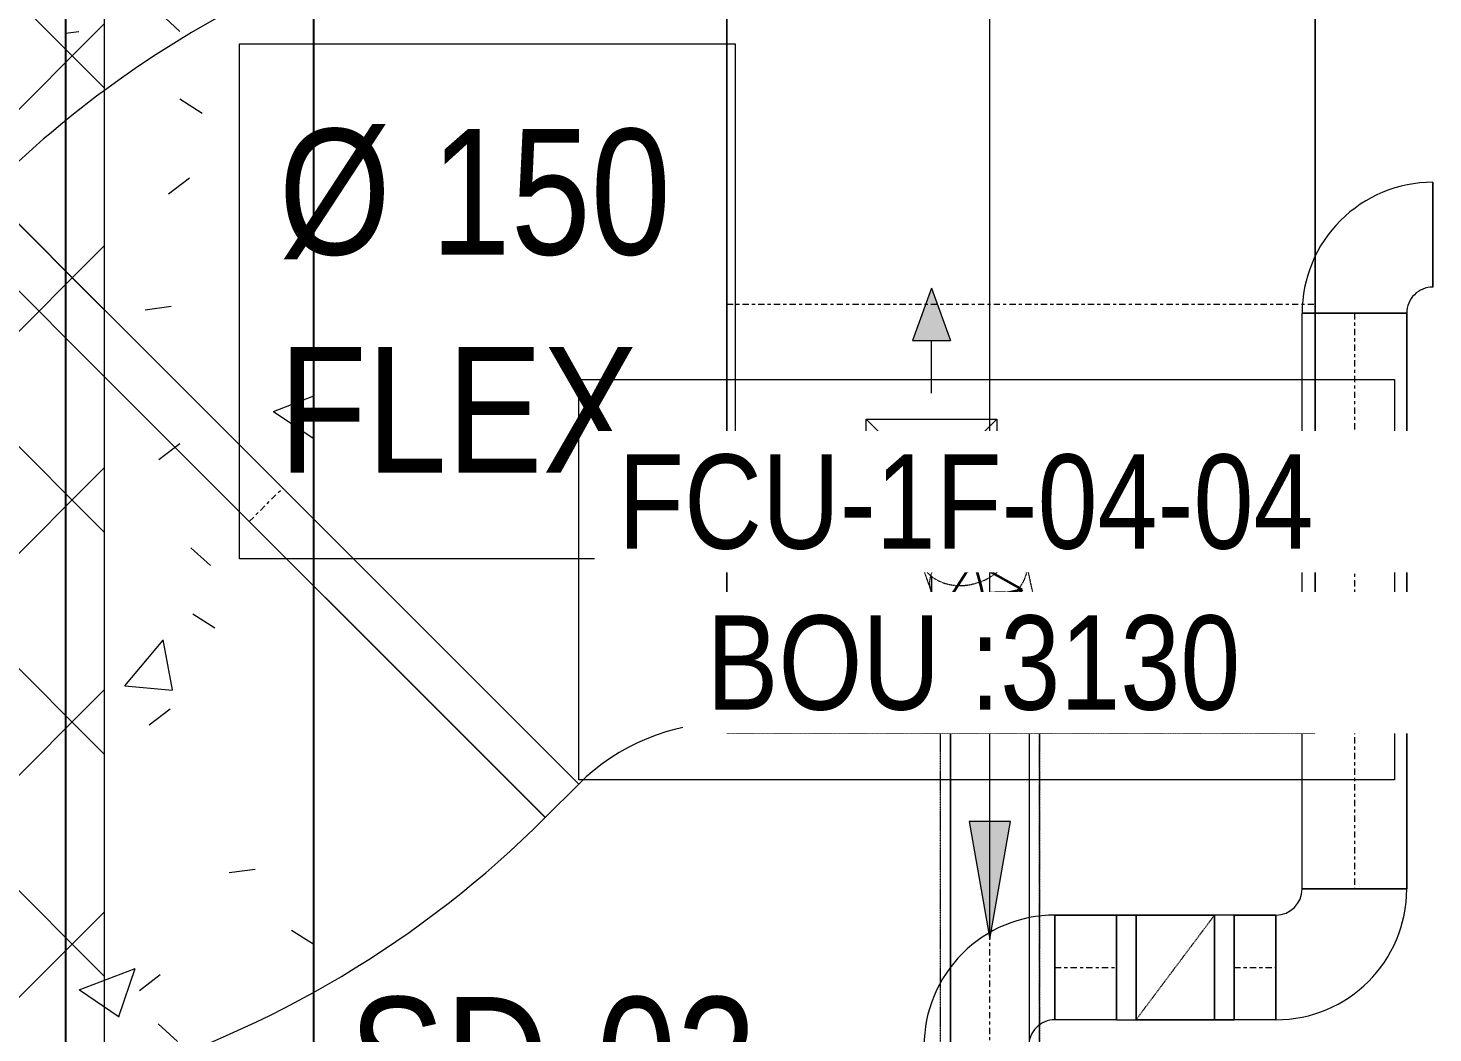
# Model space of a CAD drawing. Header units: inches. Extents: x -83664 to 20107, y -47222 to 19398.
# Drawn here: x -27444 to -24759, y -21962 to -20042 of the extents above; entities that cross this region are included whole.
import ezdxf

# ---------------------------------------------------------------- set-up
doc = ezdxf.new("R2010")
doc.units = ezdxf.units.IN
doc.header["$MEASUREMENT"] = 0
for name, pattern in [('Center', [29.999999, 12, -6, 6, -6]), ('Hidden 0_50', [1.0584, 0.5292, -0.5292]), ('Hidden 1_5', [2.2, 1.5, -0.7])]:
    doc.linetypes.add(name, pattern=pattern)
for name, color, linetype, lineweight, true_color in [('A-DETL', 7, 'Continuous', 18, 0x00a600), ('M-HVAC-DUCT', 7, 'Continuous', 9, 0xffe97f), ('M-HVAC-DUCT-PATT', 7, 'Continuous', 35, 0x007f00)]:
    doc.layers.add(name, color=color, linetype=linetype, lineweight=lineweight, true_color=true_color)
for name, color, linetype, lineweight in [('A-DETL-GENF', 7, 'Continuous', 9), ('A-WALL', 7, 'Continuous', 9), ('A-WALL-PATT', 7, 'Continuous', 25), ('G-ANNO-TEXT', 7, 'Continuous', 9), ('M-EQPM-IDEN', 7, 'Continuous', 9), ('M-HVAC-CDFF', 7, 'Continuous', 9), ('M-HVAC-DUCT-ANNO', 7, 'Continuous', 9), ('M-HVAC-DUCT-CNTR', 7, 'Center', 9), ('M-HVAC-DUCT-IDEN', 7, 'Continuous', 18)]:
    doc.layers.add(name, color=color, linetype=linetype, lineweight=lineweight)
doc.styles.add('Arial Narrow_1', font='ARIALN.TTF', dxfattribs={"height": 1.406642})
doc.styles.add('Arial Narrow_21', font='ARIALN.TTF', dxfattribs={"height": 240})

# ---------------------------------------------------------------- blocks, each defined once
blk = doc.blocks.new('GCE-AT-Supply Air Rectangular Diffuser - 150x150-6788647-FIRST FLOOR AC CONDITIONING LAYOUT - PART A')
at = {"layer": 'A-DETL-GENF', "true_color": 0xff7f00}
for points in [[(36.4, 275), (0, 375), (-36.4, 275)], [(-275, -36.4), (-275, 36.4), (-375, 0), (-317.9, -20.8)], [(275, -36.4), (375, 0), (275, 36.4)], [(0, -375), (36.4, -275), (-36.4, -275)]]:
    blk.add_hatch(color=30, dxfattribs=at).paths.add_polyline_path(points)
at = {"layer": 'A-DETL-GENF', "color": 30, "true_color": 0xff7f00}
for p, q in [((0, 375), (-36.4, 275)), ((0, 375), (36.4, 275)), ((-36.4, 275), (36.4, 275)), ((0, 175), (0, 275)), ((-125, -125), (125, 125)), ((-125, 125), (125, -125)), ((-125, -125), (-125, 125)), ((-125, 125), (125, 125)), ((125, 125), (125, -125)), ((-375, 0), (-275, 36.4)), ((-275, -36.4), (-275, 36.4)), ((275, 36.4), (275, -36.4)), ((375, 0), (275, 36.4)), ((175, 0), (275, 0)), ((-375, 0), (-275, -36.4)), ((-175, 0), (-275, 0)), ((375, 0), (275, -36.4)), ((125, -125), (-125, -125)), ((0, -175), (0, -275)), ((36.4, -275), (-36.4, -275)), ((0, -375), (-36.4, -275)), ((0, -375), (36.4, -275))]:
    blk.add_line(p, q, dxfattribs=at)
blk = doc.blocks.new('M_Rec to Rnd Transition - Angle - 60 Degree-7692140-FIRST FLOOR AC CONDITIONING LAYOUT - PART A')
at = {"layer": 'M-HVAC-DUCT', "color": 30, "true_color": 0xff7f00}
for p, q in [((0, 75), (43.3, 75)), ((43.3, 75), (0, 75)), ((0, 75), (0, -75)), ((0, -75), (0, 75)), ((43.3, 0), (43.3, 75)), ((43.3, 0), (43.3, 75)), ((43.3, -75), (43.3, 0)), ((43.3, -75), (43.3, 0)), ((0, -75), (43.3, -75)), ((43.3, -75), (0, -75))]:
    blk.add_line(p, q, dxfattribs=at)
blk = doc.blocks.new('M_Rectangular to Round Transition - Angle - 45 Degree-V74-FIRST FLOOR AC CONDITIONING LAYOUT - PART A')
at = {"layer": 'M-HVAC-DUCT', "color": 30, "true_color": 0xff7f00}
for p, q in [((126024.2, 86772.7), (125949.2, 86772.7)), ((125949.2, 86772.7), (125949.2, 86697.7)), ((125949.2, 86772.7), (126099.2, 86772.7)), ((125949.2, 86622.7), (125949.2, 86772.7)), ((126099.2, 86772.7), (126024.2, 86772.7)), ((126099.2, 86697.7), (126099.2, 86772.7)), ((126099.2, 86772.7), (126099.2, 86622.7)), ((125949.2, 86697.7), (125949.2, 86622.7)), ((126099.2, 86622.7), (126099.2, 86697.7)), ((125949.2, 86622.7), (126024.2, 86622.7)), ((126099.2, 86622.7), (125949.2, 86622.7)), ((126024.2, 86622.7), (126099.2, 86622.7))]:
    blk.add_line(p, q, dxfattribs=at)
for start, end in [(90, 180), (0, 90), (180, 270), (270, 0)]:
    blk.add_arc((126024.2, 86697.7), 75, start, end, dxfattribs=at)
blk = doc.blocks.new('M_Rec Elbow - Radius - 0_75W-V161-FIRST FLOOR AC CONDITIONING LAYOUT - PART A')
at = {"layer": 'M-HVAC-DUCT', "color": 30, "true_color": 0xff7f00}
for p, q in [((-214.2, 917.2), (75, 627.9)), ((75, 627.9), (-214.2, 917.2)), ((-497.1, 800), (-497.1, -800)), ((-497.1, -800), (-497.1, 800)), ((75, 627.9), (917.2, -214.2)), ((917.2, -214.2), (75, 627.9))]:
    blk.add_line(p, q, dxfattribs=at)
for radius, start, end in [(400, 270, 315), (400, 270, 315), (2000, 286.6311, 315), (2000, 286.6311, 315), (2000, 270, 286.6311), (2000, 270, 286.6311)]:
    blk.add_arc((-497.1, 1200), radius, start, end, dxfattribs=at)
blk = doc.blocks.new('M_Rec Elbow - Radius - 0_75W-V173-FIRST FLOOR AC CONDITIONING LAYOUT - PART A')
at = {"layer": 'M-HVAC-DUCT', "color": 30, "true_color": 0xff7f00}
for p, q in [((-214.2, 917.2), (691.9, 11.1)), ((691.9, 11.1), (-214.2, 917.2)), ((-497.1, 800), (-497.1, -800)), ((-497.1, -800), (-497.1, 800)), ((691.9, 11.1), (917.2, -214.2)), ((917.2, -214.2), (691.9, 11.1))]:
    blk.add_line(p, q, dxfattribs=at)
for radius, start, end in [(400, 270, 315), (400, 270, 315), (2000, 306.4873, 315), (2000, 306.4873, 315), (2000, 270, 306.4873), (2000, 270, 306.4873)]:
    blk.add_arc((-497.1, 1200), radius, start, end, dxfattribs=at)
blk = doc.blocks.new('M_Rec Elbow - Radius - 0_75W-V186-FIRST FLOOR AC CONDITIONING LAYOUT - PART A')
at = {"layer": 'M-HVAC-DUCT', "color": 6, "true_color": 0xff00ff}
for p, q in [((-100, 150), (100, 150)), ((100, 150), (-100, 150)), ((-150, 100), (-150, -100)), ((-150, -100), (-150, 100))]:
    blk.add_line(p, q, dxfattribs=at)
for radius in [50, 50, 250, 250]:
    blk.add_arc((-150, 150), radius, 270, 0, dxfattribs=at)
blk = doc.blocks.new('M_Rec Elbow - Radius - 0_75W-V187-FIRST FLOOR AC CONDITIONING LAYOUT - PART A')
at = {"layer": 'M-HVAC-DUCT', "color": 6, "true_color": 0xff00ff}
for p, q in [((126092.7, 76635.2), (126092.7, 76435.2)), ((126092.7, 76435.2), (126092.7, 76635.2)), ((126130.2, 76635.2), (126092.7, 76635.2)), ((126092.7, 76635.2), (126280.2, 76635.2)), ((126130.2, 76635.2), (126280.2, 76635.2)), ((126130.2, 76435.2), (126130.2, 76635.2)), ((126280.2, 76435.2), (126280.2, 76635.2)), ((126280.2, 76635.2), (126280.2, 76435.2)), ((126092.7, 76435.2), (126130.2, 76435.2)), ((126092.7, 76435.2), (126280.2, 76435.2)), ((126280.2, 76435.2), (126130.2, 76435.2))]:
    blk.add_line(p, q, dxfattribs=at)
blk = doc.blocks.new('M_Rec Elbow - Radius - 0_75W-V188-FIRST FLOOR AC CONDITIONING LAYOUT - PART A')
at = {"layer": 'M-HVAC-DUCT', "color": 6, "true_color": 0xff00ff}
for p, q in [((126280.2, 76635.2), (126130.2, 76635.2)), ((126130.2, 76635.2), (126130.2, 76435.2)), ((126317.7, 76635.2), (126130.2, 76635.2)), ((126280.2, 76635.2), (126280.2, 76435.2)), ((126280.2, 76435.2), (126280.2, 76635.2)), ((126317.7, 76635.2), (126280.2, 76635.2)), ((126317.7, 76435.2), (126317.7, 76635.2)), ((126317.7, 76635.2), (126317.7, 76435.2)), ((126130.2, 76435.2), (126280.2, 76435.2)), ((126317.7, 76435.2), (126130.2, 76435.2)), ((126280.2, 76435.2), (126317.7, 76435.2))]:
    blk.add_line(p, q, dxfattribs=at)
blk = doc.blocks.new('TEMW-SMBZ-HO-BM-HVAC-00002_rvt-1-FIRST FLOOR AC CONDITIONING LAYOUT - PART A')
at = {"layer": 'M-HVAC-DUCT', "color": 30, "linetype": 'Hidden 0_50', "true_color": 0xff7f00}
for p, q in [((125348.3, 76982.7), (125348.3, 78622.7)), ((125348.3, 78622.7), (125348.3, 76982.7)), ((126472.7, 76982.7), (126472.7, 78622.7)), ((126472.7, 78622.7), (126472.7, 76982.7)), ((125739.4, 77552.7), (125644.4, 77552.7)), ((125644.4, 77552.7), (125644.4, 77457.7)), ((125644.4, 77362.7), (125644.4, 77552.7)), ((125644.4, 77552.7), (125834.4, 77552.7)), ((125834.4, 77552.7), (125739.4, 77552.7)), ((125834.4, 77457.7), (125834.4, 77552.7)), ((125834.4, 77552.7), (125834.4, 77362.7)), ((125817.8, 77512.1), (125811.6, 77519.4)), ((125837.9, 77485.4), (125821.7, 77507.2)), ((125864.5, 77443), (125842, 77479.3)), ((125644.4, 77457.7), (125644.4, 77362.7)), ((125834.4, 77362.7), (125834.4, 77457.7)), ((125893.2, 77385.4), (125868.2, 77436.4)), ((125667.1, 77396), (125673.2, 77388.8)), ((125669.4, 77393.7), (125685, 77372.6)), ((125644.4, 77362.7), (125739.4, 77362.7)), ((125834.4, 77362.7), (125644.4, 77362.7)), ((125680.9, 77378.6), (125702.1, 77344.5)), ((125739.4, 77362.7), (125834.4, 77362.7)), ((125919.5, 77312.3), (125896, 77378.7)), ((125698.4, 77351.2), (125720.9, 77305.1)), ((125718.1, 77311.7), (125738.2, 77255.2)), ((125938.7, 77225.3), (125921, 77307.1)), ((125736.7, 77260.4), (125751, 77194.3)), ((125946, 77148.3), (125939, 77223.3)), ((125750.7, 77196.3), (125756, 77139.3)), ((125946, 77123.8), (125946, 77148.1)), ((125756, 77139.4), (125756, 77123.8)), ((125756, 77123.8), (125946, 77123.8)), ((125756, 77123.8), (125946, 77123.8)), ((125756, 77080.5), (125756, 77123.8)), ((125756, 77123.8), (125756, 77080.5)), ((125851, 77123.8), (125756, 77123.8)), ((125851, 77123.8), (125756, 77123.8)), ((125946, 77123.8), (125851, 77123.8)), ((125946, 77123.8), (125851, 77123.8)), ((125946, 77080.5), (125946, 77123.8)), ((125946, 77123.8), (125946, 77080.5)), ((125946, 77080.5), (125756, 77080.5)), ((125756, 77080.5), (125946, 77080.5)), ((125756, 77080.5), (125756, 76288)), ((125756, 77080.5), (125756, 76288)), ((125946, 77080.5), (125756, 77080.5)), ((125756, 77080.5), (125946, 77080.5)), ((125946, 76288), (125946, 77080.5)), ((125946, 77080.5), (125946, 76288)), ((125348.3, 76982.7), (126472.7, 76982.7)), ((126472.7, 76982.7), (125348.3, 76982.7))]:
    blk.add_line(p, q, dxfattribs=at)
at = {"layer": 'M-HVAC-DUCT', "color": 30, "true_color": 0xff7f00}
for p, q in [((125348.3, 78602.7), (125348.3, 77002.7)), ((125348.3, 77002.7), (125348.3, 78602.7)), ((126472.7, 78602.7), (126472.7, 77002.7)), ((126472.7, 77002.7), (126472.7, 78602.7)), ((123934.1, 78016.9), (124159.4, 77791.6)), ((124159.4, 77791.6), (123934.1, 78016.9)), ((123870.1, 77953), (124159.4, 77663.7)), ((124159.4, 77663.7), (123870.1, 77953)), ((124159.4, 77791.6), (125065.4, 76885.5)), ((125065.4, 76885.5), (124159.4, 77791.6)), ((124159.4, 77663.7), (125001.5, 76821.6)), ((125001.5, 76821.6), (124159.4, 77663.7)), ((125776, 77080.5), (125926, 77080.5)), ((125926, 77080.5), (125776, 77080.5)), ((125776, 76288), (125776, 77080.5)), ((125776, 77080.5), (125776, 76288)), ((125926, 77080.5), (125926, 76288)), ((125926, 77080.5), (125926, 76288)), ((126472.7, 77002.7), (125348.3, 77002.7)), ((126472.7, 77002.7), (125348.3, 77002.7)), ((125065.4, 76885.5), (125001.5, 76821.6)), ((125065.4, 76885.5), (125001.5, 76821.6))]:
    blk.add_line(p, q, dxfattribs=at)
at = {"layer": 'M-HVAC-DUCT', "color": 6, "true_color": 0xff00ff}
for p, q in [((126647.5, 77785.2), (126447.5, 77785.2)), ((126447.5, 77785.2), (126647.5, 77785.2)), ((126447.5, 76685.2), (126447.5, 77785.2)), ((126447.5, 76685.2), (126447.5, 77785.2)), ((126647.5, 77785.2), (126647.5, 76685.2)), ((126647.5, 76685.2), (126647.5, 77785.2)), ((126647.5, 76685.2), (126447.5, 76685.2)), ((126447.5, 76685.2), (126647.5, 76685.2)), ((125975.2, 76635.2), (125975.2, 76435.2)), ((125975.2, 76435.2), (125975.2, 76635.2)), ((125975.2, 76635.2), (126092.7, 76635.2)), ((126092.7, 76635.2), (125975.2, 76635.2)), ((126092.7, 76635.2), (126092.7, 76435.2)), ((126092.7, 76435.2), (126092.7, 76635.2)), ((126317.7, 76635.2), (126317.7, 76435.2)), ((126317.7, 76435.2), (126317.7, 76635.2)), ((126317.7, 76635.2), (126397.5, 76635.2)), ((126397.5, 76635.2), (126317.7, 76635.2)), ((126397.5, 76635.2), (126397.5, 76435.2)), ((126397.5, 76435.2), (126397.5, 76635.2)), ((126092.7, 76435.2), (125975.2, 76435.2)), ((126092.7, 76435.2), (125975.2, 76435.2)), ((126397.5, 76435.2), (126317.7, 76435.2)), ((126397.5, 76435.2), (126317.7, 76435.2))]:
    blk.add_line(p, q, dxfattribs=at)
at = {"layer": 'M-HVAC-DUCT', "color": 30, "linetype": 'Hidden 0_50', "true_color": 0xff7f00}
for start, end in [(13.0564, 193.0564), (90, 180), (0, 90), (193.0564, 13.0564), (180, 270), (270, 0)]:
    blk.add_arc((125739.4, 77457.7), 95, start, end, dxfattribs=at)
for points in [[(125831.9, 77479.1), (125830, 77487.2), (125824.1, 77502.9), (125809.6, 77523.3), (125790.2, 77539.2), (125767.4, 77549.6), (125742.6, 77553.7), (125717.6, 77551.3), (125694.2, 77542.5), (125673.7, 77527.9), (125657.8, 77508.5), (125647.4, 77485.7), (125643.3, 77460.9), (125644.9, 77444.3), (125646.8, 77436.2)], [(125837.7, 77472.3), (125835.9, 77480.3), (125830.2, 77495.8), (125815.8, 77515.9), (125796.7, 77531.6), (125774, 77541.8), (125749.5, 77545.7), (125724.6, 77543.1), (125701.2, 77534.2), (125680.8, 77519.7), (125664.8, 77500.3), (125654.3, 77477.6), (125650, 77453.1), (125651.5, 77436.6), (125653.3, 77428.6)], [(125853.2, 77451.6), (125851.5, 77459.3), (125846.1, 77474.4), (125832.3, 77493.8), (125813.6, 77508.8), (125791.4, 77518.4), (125767.2, 77521.9), (125742.5, 77519.1), (125719.2, 77510.1), (125698.7, 77495.6), (125682.5, 77476.5), (125671.7, 77454.2), (125667, 77430.2), (125668.2, 77414.2), (125669.8, 77406.4)], [(125646.8, 77436.2), (125648.7, 77428.1), (125654.6, 77412.5), (125669.1, 77392.1), (125688.5, 77376.1), (125711.3, 77365.7), (125736.1, 77361.6), (125761.1, 77364.1), (125784.5, 77372.9), (125805, 77387.5), (125820.9, 77406.8), (125831.3, 77429.7), (125835.4, 77454.4), (125833.8, 77471.1), (125831.9, 77479.1)], [(125653.3, 77428.6), (125655.1, 77420.6), (125660.9, 77405.1), (125675.2, 77384.9), (125694.4, 77369.3), (125717, 77359.1), (125741.6, 77355.2), (125766.5, 77357.7), (125789.9, 77366.6), (125810.3, 77381.2), (125826.3, 77400.5), (125836.8, 77423.2), (125841, 77447.8), (125839.5, 77464.3), (125837.7, 77472.3)], [(125874.8, 77416.7), (125873.3, 77424.1), (125868.4, 77438.3), (125855.3, 77456.7), (125837.2, 77470.8), (125815.5, 77479.6), (125791.5, 77482.5), (125767, 77479.5), (125743.7, 77470.5), (125723, 77456.4), (125706.4, 77438), (125695.1, 77416.5), (125689.7, 77393.6), (125690.4, 77378.3), (125691.8, 77370.9)], [(125669.8, 77406.4), (125671.5, 77398.6), (125676.8, 77383.6), (125690.7, 77364.2), (125709.3, 77349.2), (125731.6, 77339.6), (125755.8, 77336.1), (125780.5, 77338.9), (125803.8, 77347.9), (125824.3, 77362.4), (125840.5, 77381.5), (125851.3, 77403.7), (125856, 77427.7), (125854.8, 77443.8), (125853.2, 77451.6)], [(125691.8, 77370.9), (125693.2, 77363.5), (125698.1, 77349.2), (125711.3, 77330.9), (125729.4, 77316.8), (125751.1, 77308), (125775, 77305), (125799.5, 77308.1), (125822.9, 77317), (125843.6, 77331.2), (125860.2, 77349.6), (125871.5, 77371), (125876.9, 77394), (125876.2, 77409.3), (125874.8, 77416.7)], [(125898.8, 77367.5), (125897.8, 77374.2), (125893.5, 77387.2), (125881.2, 77403.8), (125863.8, 77416.4), (125842.6, 77424.2), (125818.9, 77426.6), (125794.5, 77423.4), (125770.9, 77414.9), (125749.7, 77401.7), (125732.5, 77384.6), (125720.4, 77364.8), (125714.1, 77343.7), (125714.2, 77329.7), (125715.3, 77323)], [(125715.3, 77323), (125716.4, 77316.2), (125720.6, 77303.3), (125732.9, 77286.7), (125750.3, 77274.1), (125771.5, 77266.3), (125795.2, 77263.9), (125819.6, 77267.1), (125843.2, 77275.5), (125864.4, 77288.8), (125881.6, 77305.9), (125893.8, 77325.6), (125900, 77346.7), (125899.9, 77360.7), (125898.8, 77367.5)], [(125921.7, 77303.1), (125921, 77308.7), (125917.6, 77319.3), (125906.4, 77332.8), (125889.9, 77343), (125869.2, 77349.2), (125845.8, 77350.9), (125821.2, 77348), (125797.2, 77340.7), (125775.3, 77329.6), (125757.1, 77315.3), (125743.7, 77298.9), (125736.2, 77281.5), (125735.4, 77270), (125736, 77264.4)], [(125736, 77264.4), (125736.7, 77258.8), (125740.2, 77248.2), (125751.4, 77234.7), (125767.9, 77224.5), (125788.5, 77218.4), (125811.9, 77216.7), (125836.5, 77219.5), (125860.5, 77226.8), (125882.4, 77237.9), (125900.6, 77252.2), (125914, 77268.6), (125921.5, 77286.1), (125922.3, 77297.6), (125921.7, 77303.1)], [(125939, 77222.8), (125938.8, 77226.3), (125936.2, 77233), (125926, 77241.6), (125910.4, 77247.9), (125890.2, 77251.7), (125867, 77252.6), (125842.2, 77250.6), (125817.7, 77245.8), (125794.9, 77238.6), (125775.6, 77229.4), (125761, 77218.9), (125752.1, 77207.7), (125750.4, 77200.4), (125750.6, 77196.8)], [(125750.6, 77196.8), (125750.8, 77193.3), (125753.5, 77186.6), (125763.6, 77178), (125779.3, 77171.7), (125799.4, 77167.9), (125822.7, 77167), (125847.4, 77169), (125872, 77173.8), (125894.7, 77181), (125914, 77190.2), (125928.6, 77200.7), (125937.5, 77211.9), (125939.2, 77219.2), (125939, 77222.8)], [(125946, 77148.1), (125946, 77149.3), (125943.8, 77151.5), (125934.2, 77154.2), (125918.9, 77156.3), (125899, 77157.4), (125875.9, 77157.7), (125851, 77157), (125826.1, 77155.4), (125803, 77153), (125783.1, 77150), (125767.8, 77146.6), (125758.2, 77142.9), (125756, 77140.6), (125756, 77139.4)], [(125756, 77139.4), (125756, 77138.3), (125758.2, 77136.1), (125767.8, 77133.3), (125783.1, 77131.3), (125803, 77130.1), (125826.1, 77129.9), (125851, 77130.5), (125875.9, 77132.1), (125899, 77134.5), (125918.9, 77137.5), (125934.2, 77141), (125943.8, 77144.6), (125946, 77147), (125946, 77148.1)]]:
    blk.add_open_spline(points, degree=3, dxfattribs=at)
at = {"layer": 'M-HVAC-DUCT-ANNO', "color": 6, "linetype": 'Hidden 1_5', "true_color": 0xff00ff}
for p, q in [((126130.2, 76635.2), (126130.2, 76435.2)), ((126280.2, 76635.2), (126130.2, 76635.2)), ((126280.2, 76635.2), (126130.2, 76435.2)), ((126280.2, 76435.2), (126280.2, 76635.2)), ((126130.2, 76435.2), (126280.2, 76435.2))]:
    blk.add_line(p, q, dxfattribs=at)
at = {"layer": 'M-HVAC-DUCT-CNTR', "color": 30, "true_color": 0xff7f00}
for p, q in [((125348.3, 77802.7), (126472.7, 77802.7)), ((124435.8, 77387.3), (124499.7, 77451.2)), ((125851, 76288), (125851, 77080.5))]:
    blk.add_line(p, q, dxfattribs=at)
at = {"layer": 'M-HVAC-DUCT-CNTR', "color": 6, "true_color": 0xff00ff}
for p, q in [((126547.5, 77785.2), (126547.5, 76685.2)), ((125975.2, 76535.2), (126092.7, 76535.2)), ((126317.7, 76535.2), (126397.5, 76535.2))]:
    blk.add_line(p, q, dxfattribs=at)
at = {"layer": 'M-HVAC-DUCT-CNTR', "color": 30, "linetype": 'Continuous', "lineweight": 35, "true_color": 0xff7f00}
blk.add_open_spline([(125851, 77123.8), (125851, 77338.2), (125739.4, 77457.7), (125739.4, 77457.7)], degree=3, dxfattribs=at)
at = {"layer": 'M-HVAC-DUCT-PATT', "color": 30, "true_color": 0xff7f00}
for p, q in [((125739.4, 77382.7), (125739.4, 77532.7)), ((125739.4, 77532.7), (125786.1, 77412.1)), ((125733.9, 77325.3), (125760.1, 77396.5)), ((125739.4, 77382.7), (125760.1, 77396.5)), ((125760.1, 77396.5), (125786.1, 77412.1)), ((125870.5, 77387.3), (125786.1, 77412.1)), ((125733.9, 77325.3), (125870.5, 77387.3)), ((125733.9, 77325.3), (125870.5, 77387.3)), ((125870.5, 77387.3), (125835.9, 77300.6)), ((125733.9, 77325.3), (125807, 77291.4)), ((125765.5, 77227.5), (125807, 77291.4)), ((125807, 77291.4), (125835.9, 77300.6)), ((125912.5, 77257.3), (125835.9, 77300.6)), ((125765.5, 77227.5), (125912.5, 77257.3)), ((125765.5, 77227.5), (125912.5, 77257.3)), ((125912.5, 77257.3), (125859.9, 77182.4)), ((125765.5, 77227.5), (125829.7, 77179.8)), ((125776, 77123.8), (125829.7, 77179.8)), ((125829.7, 77179.8), (125859.9, 77182.4)), ((125926, 77123.8), (125859.9, 77182.4)), ((125776, 77123.8), (125926, 77123.8)), ((125776, 77123.8), (125926, 77123.8))]:
    blk.add_line(p, q, dxfattribs=at)
at = {"layer": 'M-HVAC-CDFF', "color": 6, "linetype": 'Hidden 0_50', "lineweight": 9, "true_color": 0xff00ff}
blk.add_blockref('GCE-AT-Supply Air Rectangular Diffuser - 150x150-6788647-FIRST FLOOR AC CONDITIONING LAYOUT - PART A', (125739.4, 77457.7), dxfattribs=at)
at = {"layer": 'M-HVAC-DUCT', "color": 6, "linetype": 'Hidden 0_50', "lineweight": 9, "true_color": 0xff00ff}
for name, p, rotation in [('M_Rec Elbow - Radius - 0_75W-V173-FIRST FLOOR AC CONDITIONING LAYOUT - PART A', (124851.2, 77802.7), 180), ('M_Rec Elbow - Radius - 0_75W-V186-FIRST FLOOR AC CONDITIONING LAYOUT - PART A', (126547.5, 77935.2), 180), ('M_Rec to Rnd Transition - Angle - 60 Degree-7692140-FIRST FLOOR AC CONDITIONING LAYOUT - PART A', (125851, 77080.5), 90), ('M_Rec Elbow - Radius - 0_75W-V186-FIRST FLOOR AC CONDITIONING LAYOUT - PART A', (125825.2, 76535.2), 180)]:
    blk.add_blockref(name, p, dxfattribs=dict(at, rotation=rotation))
for name, p in [('M_Rec Elbow - Radius - 0_75W-V161-FIRST FLOOR AC CONDITIONING LAYOUT - PART A', (124084.4, 77035.8)), ('M_Rectangular to Round Transition - Angle - 45 Degree-V74-FIRST FLOOR AC CONDITIONING LAYOUT - PART A', (-284.8, -9240)), ('M_Rec Elbow - Radius - 0_75W-V186-FIRST FLOOR AC CONDITIONING LAYOUT - PART A', (126547.5, 76535.2)), ('M_Rec Elbow - Radius - 0_75W-V187-FIRST FLOOR AC CONDITIONING LAYOUT - PART A', (0, 0)), ('M_Rec Elbow - Radius - 0_75W-V188-FIRST FLOOR AC CONDITIONING LAYOUT - PART A', (0, 0))]:
    blk.add_blockref(name, p, dxfattribs=at)
blk = doc.blocks.new('TEMW-SMBZ-HO-BM-HVAC-00002_rvt-2-FIRST FLOOR AC CONDITIONING LAYOUT - PART A')
at = {"layer": 'M-HVAC-DUCT', "color": 30, "linetype": 'Hidden 0_50', "true_color": 0xff7f00}
for p, q in [((125348.3, 76982.7), (125348.3, 78622.7)), ((125348.3, 78622.7), (125348.3, 76982.7)), ((126472.7, 76982.7), (126472.7, 78622.7)), ((126472.7, 78622.7), (126472.7, 76982.7)), ((125739.4, 77552.7), (125644.4, 77552.7)), ((125644.4, 77552.7), (125644.4, 77457.7)), ((125644.4, 77362.7), (125644.4, 77552.7)), ((125644.4, 77552.7), (125834.4, 77552.7)), ((125834.4, 77552.7), (125739.4, 77552.7)), ((125834.4, 77457.7), (125834.4, 77552.7)), ((125834.4, 77552.7), (125834.4, 77362.7)), ((125817.8, 77512.1), (125811.6, 77519.4)), ((125837.9, 77485.4), (125821.7, 77507.2)), ((125864.5, 77443), (125842, 77479.3)), ((125644.4, 77457.7), (125644.4, 77362.7)), ((125834.4, 77362.7), (125834.4, 77457.7)), ((125893.2, 77385.4), (125868.2, 77436.4)), ((125667.1, 77396), (125673.2, 77388.8)), ((125669.4, 77393.7), (125685, 77372.6)), ((125644.4, 77362.7), (125739.4, 77362.7)), ((125834.4, 77362.7), (125644.4, 77362.7)), ((125680.9, 77378.6), (125702.1, 77344.5)), ((125739.4, 77362.7), (125834.4, 77362.7)), ((125919.5, 77312.3), (125896, 77378.7)), ((125698.4, 77351.2), (125720.9, 77305.1)), ((125718.1, 77311.7), (125738.2, 77255.2)), ((125938.7, 77225.3), (125921, 77307.1)), ((125736.7, 77260.4), (125751, 77194.3)), ((125946, 77148.3), (125939, 77223.3)), ((125750.7, 77196.3), (125756, 77139.3)), ((125946, 77123.8), (125946, 77148.1)), ((125756, 77139.4), (125756, 77123.8)), ((125756, 77123.8), (125946, 77123.8)), ((125756, 77123.8), (125946, 77123.8)), ((125756, 77080.5), (125756, 77123.8)), ((125756, 77123.8), (125756, 77080.5)), ((125851, 77123.8), (125756, 77123.8)), ((125851, 77123.8), (125756, 77123.8)), ((125946, 77123.8), (125851, 77123.8)), ((125946, 77123.8), (125851, 77123.8)), ((125946, 77080.5), (125946, 77123.8)), ((125946, 77123.8), (125946, 77080.5)), ((125946, 77080.5), (125756, 77080.5)), ((125756, 77080.5), (125946, 77080.5)), ((125756, 77080.5), (125756, 76288)), ((125756, 77080.5), (125756, 76288)), ((125946, 77080.5), (125756, 77080.5)), ((125756, 77080.5), (125946, 77080.5)), ((125946, 76288), (125946, 77080.5)), ((125946, 77080.5), (125946, 76288)), ((125348.3, 76982.7), (126472.7, 76982.7)), ((126472.7, 76982.7), (125348.3, 76982.7))]:
    blk.add_line(p, q, dxfattribs=at)
at = {"layer": 'M-HVAC-DUCT', "color": 30, "true_color": 0xff7f00}
for p, q in [((125348.3, 78602.7), (125348.3, 77002.7)), ((125348.3, 77002.7), (125348.3, 78602.7)), ((126472.7, 78602.7), (126472.7, 77002.7)), ((126472.7, 77002.7), (126472.7, 78602.7)), ((123934.1, 78016.9), (124159.4, 77791.6)), ((124159.4, 77791.6), (123934.1, 78016.9)), ((123870.1, 77953), (124159.4, 77663.7)), ((124159.4, 77663.7), (123870.1, 77953)), ((124159.4, 77791.6), (125065.4, 76885.5)), ((125065.4, 76885.5), (124159.4, 77791.6)), ((124159.4, 77663.7), (125001.5, 76821.6)), ((125001.5, 76821.6), (124159.4, 77663.7)), ((125776, 77080.5), (125926, 77080.5)), ((125926, 77080.5), (125776, 77080.5)), ((125776, 76288), (125776, 77080.5)), ((125776, 77080.5), (125776, 76288)), ((125926, 77080.5), (125926, 76288)), ((125926, 77080.5), (125926, 76288)), ((126472.7, 77002.7), (125348.3, 77002.7)), ((126472.7, 77002.7), (125348.3, 77002.7)), ((125065.4, 76885.5), (125001.5, 76821.6)), ((125065.4, 76885.5), (125001.5, 76821.6))]:
    blk.add_line(p, q, dxfattribs=at)
at = {"layer": 'M-HVAC-DUCT', "color": 6, "true_color": 0xff00ff}
for p, q in [((126647.5, 77785.2), (126447.5, 77785.2)), ((126447.5, 77785.2), (126647.5, 77785.2)), ((126447.5, 76685.2), (126447.5, 77785.2)), ((126447.5, 76685.2), (126447.5, 77785.2)), ((126647.5, 77785.2), (126647.5, 76685.2)), ((126647.5, 76685.2), (126647.5, 77785.2)), ((126647.5, 76685.2), (126447.5, 76685.2)), ((126447.5, 76685.2), (126647.5, 76685.2)), ((125975.2, 76635.2), (125975.2, 76435.2)), ((125975.2, 76435.2), (125975.2, 76635.2)), ((125975.2, 76635.2), (126092.7, 76635.2)), ((126092.7, 76635.2), (125975.2, 76635.2)), ((126092.7, 76635.2), (126092.7, 76435.2)), ((126092.7, 76435.2), (126092.7, 76635.2)), ((126317.7, 76635.2), (126317.7, 76435.2)), ((126317.7, 76435.2), (126317.7, 76635.2)), ((126317.7, 76635.2), (126397.5, 76635.2)), ((126397.5, 76635.2), (126317.7, 76635.2)), ((126397.5, 76635.2), (126397.5, 76435.2)), ((126397.5, 76435.2), (126397.5, 76635.2)), ((126092.7, 76435.2), (125975.2, 76435.2)), ((126092.7, 76435.2), (125975.2, 76435.2)), ((126397.5, 76435.2), (126317.7, 76435.2)), ((126397.5, 76435.2), (126317.7, 76435.2))]:
    blk.add_line(p, q, dxfattribs=at)
at = {"layer": 'M-HVAC-DUCT', "color": 30, "linetype": 'Hidden 0_50', "true_color": 0xff7f00}
for start, end in [(13.0564, 193.0564), (90, 180), (0, 90), (193.0564, 13.0564), (180, 270), (270, 0)]:
    blk.add_arc((125739.4, 77457.7), 95, start, end, dxfattribs=at)
for points in [[(125831.9, 77479.1), (125830, 77487.2), (125824.1, 77502.9), (125809.6, 77523.3), (125790.2, 77539.2), (125767.4, 77549.6), (125742.6, 77553.7), (125717.6, 77551.3), (125694.2, 77542.5), (125673.7, 77527.9), (125657.8, 77508.5), (125647.4, 77485.7), (125643.3, 77460.9), (125644.9, 77444.3), (125646.8, 77436.2)], [(125837.7, 77472.3), (125835.9, 77480.3), (125830.2, 77495.8), (125815.8, 77515.9), (125796.7, 77531.6), (125774, 77541.8), (125749.5, 77545.7), (125724.6, 77543.1), (125701.2, 77534.2), (125680.8, 77519.7), (125664.8, 77500.3), (125654.3, 77477.6), (125650, 77453.1), (125651.5, 77436.6), (125653.3, 77428.6)], [(125853.2, 77451.6), (125851.5, 77459.3), (125846.1, 77474.4), (125832.3, 77493.8), (125813.6, 77508.8), (125791.4, 77518.4), (125767.2, 77521.9), (125742.5, 77519.1), (125719.2, 77510.1), (125698.7, 77495.6), (125682.5, 77476.5), (125671.7, 77454.2), (125667, 77430.2), (125668.2, 77414.2), (125669.8, 77406.4)], [(125646.8, 77436.2), (125648.7, 77428.1), (125654.6, 77412.5), (125669.1, 77392.1), (125688.5, 77376.1), (125711.3, 77365.7), (125736.1, 77361.6), (125761.1, 77364.1), (125784.5, 77372.9), (125805, 77387.5), (125820.9, 77406.8), (125831.3, 77429.7), (125835.4, 77454.4), (125833.8, 77471.1), (125831.9, 77479.1)], [(125653.3, 77428.6), (125655.1, 77420.6), (125660.9, 77405.1), (125675.2, 77384.9), (125694.4, 77369.3), (125717, 77359.1), (125741.6, 77355.2), (125766.5, 77357.7), (125789.9, 77366.6), (125810.3, 77381.2), (125826.3, 77400.5), (125836.8, 77423.2), (125841, 77447.8), (125839.5, 77464.3), (125837.7, 77472.3)], [(125874.8, 77416.7), (125873.3, 77424.1), (125868.4, 77438.3), (125855.3, 77456.7), (125837.2, 77470.8), (125815.5, 77479.6), (125791.5, 77482.5), (125767, 77479.5), (125743.7, 77470.5), (125723, 77456.4), (125706.4, 77438), (125695.1, 77416.5), (125689.7, 77393.6), (125690.4, 77378.3), (125691.8, 77370.9)], [(125669.8, 77406.4), (125671.5, 77398.6), (125676.8, 77383.6), (125690.7, 77364.2), (125709.3, 77349.2), (125731.6, 77339.6), (125755.8, 77336.1), (125780.5, 77338.9), (125803.8, 77347.9), (125824.3, 77362.4), (125840.5, 77381.5), (125851.3, 77403.7), (125856, 77427.7), (125854.8, 77443.8), (125853.2, 77451.6)], [(125691.8, 77370.9), (125693.2, 77363.5), (125698.1, 77349.2), (125711.3, 77330.9), (125729.4, 77316.8), (125751.1, 77308), (125775, 77305), (125799.5, 77308.1), (125822.9, 77317), (125843.6, 77331.2), (125860.2, 77349.6), (125871.5, 77371), (125876.9, 77394), (125876.2, 77409.3), (125874.8, 77416.7)], [(125898.8, 77367.5), (125897.8, 77374.2), (125893.5, 77387.2), (125881.2, 77403.8), (125863.8, 77416.4), (125842.6, 77424.2), (125818.9, 77426.6), (125794.5, 77423.4), (125770.9, 77414.9), (125749.7, 77401.7), (125732.5, 77384.6), (125720.4, 77364.8), (125714.1, 77343.7), (125714.2, 77329.7), (125715.3, 77323)], [(125715.3, 77323), (125716.4, 77316.2), (125720.6, 77303.3), (125732.9, 77286.7), (125750.3, 77274.1), (125771.5, 77266.3), (125795.2, 77263.9), (125819.6, 77267.1), (125843.2, 77275.5), (125864.4, 77288.8), (125881.6, 77305.9), (125893.8, 77325.6), (125900, 77346.7), (125899.9, 77360.7), (125898.8, 77367.5)], [(125921.7, 77303.1), (125921, 77308.7), (125917.6, 77319.3), (125906.4, 77332.8), (125889.9, 77343), (125869.2, 77349.2), (125845.8, 77350.9), (125821.2, 77348), (125797.2, 77340.7), (125775.3, 77329.6), (125757.1, 77315.3), (125743.7, 77298.9), (125736.2, 77281.5), (125735.4, 77270), (125736, 77264.4)], [(125736, 77264.4), (125736.7, 77258.8), (125740.2, 77248.2), (125751.4, 77234.7), (125767.9, 77224.5), (125788.5, 77218.4), (125811.9, 77216.7), (125836.5, 77219.5), (125860.5, 77226.8), (125882.4, 77237.9), (125900.6, 77252.2), (125914, 77268.6), (125921.5, 77286.1), (125922.3, 77297.6), (125921.7, 77303.1)], [(125939, 77222.8), (125938.8, 77226.3), (125936.2, 77233), (125926, 77241.6), (125910.4, 77247.9), (125890.2, 77251.7), (125867, 77252.6), (125842.2, 77250.6), (125817.7, 77245.8), (125794.9, 77238.6), (125775.6, 77229.4), (125761, 77218.9), (125752.1, 77207.7), (125750.4, 77200.4), (125750.6, 77196.8)], [(125750.6, 77196.8), (125750.8, 77193.3), (125753.5, 77186.6), (125763.6, 77178), (125779.3, 77171.7), (125799.4, 77167.9), (125822.7, 77167), (125847.4, 77169), (125872, 77173.8), (125894.7, 77181), (125914, 77190.2), (125928.6, 77200.7), (125937.5, 77211.9), (125939.2, 77219.2), (125939, 77222.8)], [(125946, 77148.1), (125946, 77149.3), (125943.8, 77151.5), (125934.2, 77154.2), (125918.9, 77156.3), (125899, 77157.4), (125875.9, 77157.7), (125851, 77157), (125826.1, 77155.4), (125803, 77153), (125783.1, 77150), (125767.8, 77146.6), (125758.2, 77142.9), (125756, 77140.6), (125756, 77139.4)], [(125756, 77139.4), (125756, 77138.3), (125758.2, 77136.1), (125767.8, 77133.3), (125783.1, 77131.3), (125803, 77130.1), (125826.1, 77129.9), (125851, 77130.5), (125875.9, 77132.1), (125899, 77134.5), (125918.9, 77137.5), (125934.2, 77141), (125943.8, 77144.6), (125946, 77147), (125946, 77148.1)]]:
    blk.add_open_spline(points, degree=3, dxfattribs=at)
at = {"layer": 'M-HVAC-DUCT-ANNO', "color": 6, "linetype": 'Hidden 1_5', "true_color": 0xff00ff}
for p, q in [((126130.2, 76635.2), (126130.2, 76435.2)), ((126280.2, 76635.2), (126130.2, 76635.2)), ((126280.2, 76635.2), (126130.2, 76435.2)), ((126280.2, 76435.2), (126280.2, 76635.2)), ((126130.2, 76435.2), (126280.2, 76435.2))]:
    blk.add_line(p, q, dxfattribs=at)
at = {"layer": 'M-HVAC-DUCT-CNTR', "color": 30, "true_color": 0xff7f00}
for p, q in [((125348.3, 77802.7), (126472.7, 77802.7)), ((124435.8, 77387.3), (124499.7, 77451.2)), ((125851, 76288), (125851, 77080.5))]:
    blk.add_line(p, q, dxfattribs=at)
at = {"layer": 'M-HVAC-DUCT-CNTR', "color": 6, "true_color": 0xff00ff}
for p, q in [((126547.5, 77785.2), (126547.5, 76685.2)), ((125975.2, 76535.2), (126092.7, 76535.2)), ((126317.7, 76535.2), (126397.5, 76535.2))]:
    blk.add_line(p, q, dxfattribs=at)
at = {"layer": 'M-HVAC-DUCT-CNTR', "color": 30, "linetype": 'Continuous', "lineweight": 35, "true_color": 0xff7f00}
blk.add_open_spline([(125851, 77123.8), (125851, 77338.2), (125739.4, 77457.7), (125739.4, 77457.7)], degree=3, dxfattribs=at)
at = {"layer": 'M-HVAC-DUCT-PATT', "color": 30, "true_color": 0xff7f00}
for p, q in [((125739.4, 77382.7), (125739.4, 77532.7)), ((125739.4, 77532.7), (125786.1, 77412.1)), ((125733.9, 77325.3), (125760.1, 77396.5)), ((125739.4, 77382.7), (125760.1, 77396.5)), ((125760.1, 77396.5), (125786.1, 77412.1)), ((125870.5, 77387.3), (125786.1, 77412.1)), ((125733.9, 77325.3), (125870.5, 77387.3)), ((125733.9, 77325.3), (125870.5, 77387.3)), ((125870.5, 77387.3), (125835.9, 77300.6)), ((125733.9, 77325.3), (125807, 77291.4)), ((125765.5, 77227.5), (125807, 77291.4)), ((125807, 77291.4), (125835.9, 77300.6)), ((125912.5, 77257.3), (125835.9, 77300.6)), ((125765.5, 77227.5), (125912.5, 77257.3)), ((125765.5, 77227.5), (125912.5, 77257.3)), ((125912.5, 77257.3), (125859.9, 77182.4)), ((125765.5, 77227.5), (125829.7, 77179.8)), ((125776, 77123.8), (125829.7, 77179.8)), ((125829.7, 77179.8), (125859.9, 77182.4)), ((125926, 77123.8), (125859.9, 77182.4)), ((125776, 77123.8), (125926, 77123.8)), ((125776, 77123.8), (125926, 77123.8))]:
    blk.add_line(p, q, dxfattribs=at)
at = {"layer": 'M-HVAC-CDFF', "color": 6, "linetype": 'Hidden 0_50', "lineweight": 9, "true_color": 0xff00ff}
blk.add_blockref('GCE-AT-Supply Air Rectangular Diffuser - 150x150-6788647-FIRST FLOOR AC CONDITIONING LAYOUT - PART A', (125739.4, 77457.7), dxfattribs=at)
at = {"layer": 'M-HVAC-DUCT', "color": 6, "linetype": 'Hidden 0_50', "lineweight": 9, "true_color": 0xff00ff}
for name, p, rotation in [('M_Rec Elbow - Radius - 0_75W-V173-FIRST FLOOR AC CONDITIONING LAYOUT - PART A', (124851.2, 77802.7), 180), ('M_Rec Elbow - Radius - 0_75W-V186-FIRST FLOOR AC CONDITIONING LAYOUT - PART A', (126547.5, 77935.2), 180), ('M_Rec to Rnd Transition - Angle - 60 Degree-7692140-FIRST FLOOR AC CONDITIONING LAYOUT - PART A', (125851, 77080.5), 90), ('M_Rec Elbow - Radius - 0_75W-V186-FIRST FLOOR AC CONDITIONING LAYOUT - PART A', (125825.2, 76535.2), 180)]:
    blk.add_blockref(name, p, dxfattribs=dict(at, rotation=rotation))
for name, p in [('M_Rec Elbow - Radius - 0_75W-V161-FIRST FLOOR AC CONDITIONING LAYOUT - PART A', (124084.4, 77035.8)), ('M_Rectangular to Round Transition - Angle - 45 Degree-V74-FIRST FLOOR AC CONDITIONING LAYOUT - PART A', (-284.8, -9240)), ('M_Rec Elbow - Radius - 0_75W-V186-FIRST FLOOR AC CONDITIONING LAYOUT - PART A', (126547.5, 76535.2)), ('M_Rec Elbow - Radius - 0_75W-V187-FIRST FLOOR AC CONDITIONING LAYOUT - PART A', (0, 0)), ('M_Rec Elbow - Radius - 0_75W-V188-FIRST FLOOR AC CONDITIONING LAYOUT - PART A', (0, 0))]:
    blk.add_blockref(name, p, dxfattribs=at)
blk = doc.blocks.new('SMBZ_Hospital Arch Model_2026_01_29_rvt-1-FIRST FLOOR AC CONDITIONING LAYOUT - PART A')
at = {"layer": 'A-WALL-PATT', "lineweight": 9, "true_color": 0xbbbbbb}
h = blk.add_hatch(dxfattribs=at)
h.set_pattern_fill('FP_14', color=9, style=0, pattern_type=2)
h.set_pattern_definition([(50, (0, 0), (1093.1044, -95.634), [114.3, -1257.3]), (355, (0, 0), (-211.4575, 1146.341), [91.44, -1005.84]), (100.451, (91.1, -8), (881.656, 1050.7), [97.14, -1068.54]), (46.184, (0, 304.8), (1626.475, -252.257), [171.45, -1885.95]), (96.636, (135.5, 283.8), (1424.416, 1484.565), [145.71, -1602.811]), (351.184, (0, 304.8), (1424.43, 1484.551), [137.16, -1508.76]), (21, (152.4, 228.6), (909.6863, -613.591), [114.3, -1257.3]), (326, (152.4, 228.6), (370.812, 1105.129), [91.44, -1005.84]), (71.451, (228.2, 177.5), (1280.503, 491.528), [97.14, -1068.54]), (37.5, (0, 0), (18.5313, 507.3303), [50.292, -943.356, 50.292, -970.788, -1009.65]), (37.5, (0, 0), (18.5313, 507.3303), [-2014.728, 50.292, -959.358]), (7.5, (0, 0), (400.9178, 601.0836), [50.292, -531.876, 50.292, -920.496, -384.81]), (7.5, (0, 0), (400.9178, 601.0836), [-1552.956, 50.292, -334.518]), (327.5, (-339.85, 0), (813.5452, -34.3737), [50.292, -330.708, 50.292, -1138.428, -1577.34]), (327.5, (-339.85, 0), (813.5452, -34.3737), [-1569.72, 50.292, -1527.048]), (317.5, (-492.25, 0), (888.7755, 152.56), [50.292, -445.008, 50.292, -739.14, -1120.14]), (317.5, (-492.25, 0), (888.7755, 152.56), [-1284.732, 50.292, -1069.848])])
h.paths.add_polyline_path([(124434.4, 75557.7), (124559.4, 75557.7), (124559.4, 79207.7), (124084.4, 79207.7), (124084.4, 75557.7), (124212.2, 75557.7)])
at = {"layer": 'A-WALL', "color": 9, "lineweight": 25, "true_color": 0xbbbbbb}
for p, q in [((124084.4, 79182.7), (124084.4, 75557.7)), ((124559.4, 75557.7), (124559.4, 79182.7))]:
    blk.add_line(p, q, dxfattribs=at)
at = {"layer": 'A-WALL', "color": 9, "true_color": 0xbbbbbb}
for p, q in [((124084.4, 79182.7), (124084.4, 75557.7)), ((124559.4, 75557.7), (124559.4, 79182.7))]:
    blk.add_line(p, q, dxfattribs=at)

msp = doc.modelspace()

# ---------------------------------------------------------------- hatches: boundary and pattern name
at = {"layer": 'A-DETL-GENF', "true_color": 0xff0000}
h = msp.add_hatch(dxfattribs=at)
h.set_pattern_fill('FP_59', color=1, style=0, pattern_type=2)
h.set_pattern_definition([(45, (-151456.65, -98372.2), (-212.13203, 212.13203), []), (135, (-151456.65, -98372.2), (-212.13203, -212.13203), [])])
h.paths.add_polyline_path([(-62993, -37189.5), (-27297.3, -37189.5), (-27297.3, -98.4), (-62993, -98.4), (-62993, -33333)])
at = {"layer": 'M-HVAC-DUCT-IDEN', "lineweight": 9}
msp.add_hatch(color=256, dxfattribs=at).paths.add_polyline_path([(-25605.7, -21782.9), (-25566, -21557.9), (-25645.3, -21557.9)])

# ---------------------------------------------------------------- linework, layer by layer
at = {"layer": 'A-DETL', "color": 1, "lineweight": 9, "true_color": 0xff0000}
msp.add_line((-27297.3, -37189.5), (-27297.3, -98.4), dxfattribs=at)
at = {"layer": 'G-ANNO-TEXT', "flags": 128}
msp.add_lwpolyline([(-27039.5, -20072.5), (-26092.2, -20072.5), (-26092.2, -21056.5), (-27039.5, -21056.5)], close=True, dxfattribs=at)
at = {"layer": 'M-EQPM-IDEN', "flags": 128}
msp.add_lwpolyline([(-26391, -20713.8), (-24832.5, -20713.8), (-24832.5, -21478.8), (-26391, -21478.8)], close=True, dxfattribs=at)
at = {"layer": 'M-HVAC-DUCT-IDEN', "lineweight": 9}
for p, q in [((-25605.7, -21782.9), (-25605.7, -19383.3)), ((-25566, -21557.9), (-25645.3, -21557.9)), ((-25645.3, -21557.9), (-25605.7, -21782.9)), ((-25605.7, -21782.9), (-25566, -21557.9))]:
    msp.add_line(p, q, dxfattribs=at)

# ---------------------------------------------------------------- block references
at = {"lineweight": 5}
for name in ['SMBZ_Hospital Arch Model_2026_01_29_rvt-1-FIRST FLOOR AC CONDITIONING LAYOUT - PART A', 'TEMW-SMBZ-HO-BM-HVAC-00002_rvt-1-FIRST FLOOR AC CONDITIONING LAYOUT - PART A', 'TEMW-SMBZ-HO-BM-HVAC-00002_rvt-2-FIRST FLOOR AC CONDITIONING LAYOUT - PART A']:
    msp.add_blockref(name, (-151456.7, -98372.2), dxfattribs=at)

# ---------------------------------------------------------------- texts
at = {"layer": 'G-ANNO-TEXT', "char_height": 240, "attachment_point": 1, "style": 'Arial Narrow_21'}
for s, insert, width in [('Ø 150', (-26964.5, -20235), 937.974), ('FLEX', (-26964.5, -20651.7), 865.822), ('SD-02', (-26830.6, -21893.5), 986.076)]:
    msp.add_mtext(s, dxfattribs=dict(at, insert=insert, width=width))

# ---------------------------------------------------------------- next in the draw order: texts
at = {"layer": 'M-EQPM-IDEN', "char_height": 180, "attachment_point": 1, "style": 'Arial Narrow_1', "bg_fill": 3, "box_fill_scale": 1.25, "bg_fill_color": 256, "bg_fill_true_color": 13158600, "bg_fill_transparency": 0}
for s, insert, width in [('FCU-1F-04-04', (-26316, -20856.9), 1695.569), ('BOU :3130', (-26147.3, -21164.5), 1298.734)]:
    msp.add_mtext(s, dxfattribs=dict(at, insert=insert, width=width))

doc.saveas('drawing.dxf')
